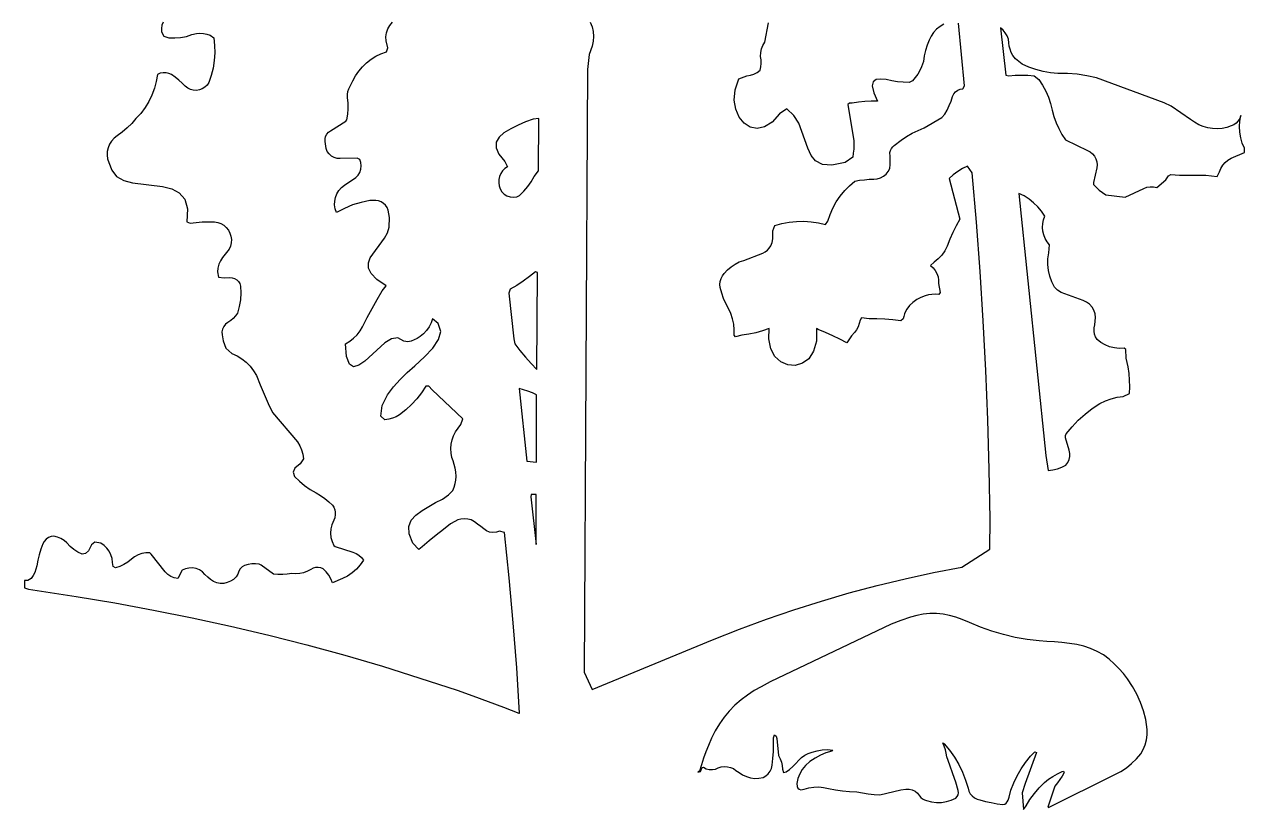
# Model space of a CAD drawing. Extents: x 0.1 to 24.1, y 0.2 to 12.2.
# Drawn here: x 8.16 to 11.904, y 3.054 to 5.462 of the extents above; entities that cross this region are included whole.
import ezdxf

# ---------------------------------------------------------------- set-up
doc = ezdxf.new("R2010")
doc.units = 0
doc.linetypes.add('0', pattern=[0])
doc.layers.add('1', color=7, linetype='0')

msp = doc.modelspace()

# ---------------------------------------------------------------- linework, layer by layer
at = {"layer": '1'}
for points in [[(8.585535, 5.469164), (8.581873, 5.459643), (8.580164, 5.449633), (8.580408, 5.439379), (8.587732, 5.425951), (8.603357, 5.421069), (8.621424, 5.420336), (8.639246, 5.421557), (8.657068, 5.425219), (8.674158, 5.430834), (8.68783, 5.434008), (8.698328, 5.434741), (8.70907, 5.434252), (8.719324, 5.432299), (8.729578, 5.429369), (8.740808, 5.420825), (8.743494, 5.397631), (8.743982, 5.374438), (8.742517, 5.351), (8.7391, 5.328051), (8.733484, 5.305346), (8.725916, 5.283373), (8.720545, 5.275805), (8.713709, 5.269213), (8.705896, 5.26433), (8.697107, 5.260912), (8.68783, 5.259448), (8.678308, 5.259936), (8.669275, 5.262377), (8.660975, 5.266772), (8.65365, 5.272631), (8.643885, 5.282153), (8.633387, 5.29143), (8.622889, 5.299975), (8.611658, 5.308032), (8.603357, 5.31145), (8.594812, 5.313403), (8.585779, 5.313647), (8.57699, 5.311938), (8.568689, 5.30852), (8.563807, 5.28728), (8.55868, 5.266039), (8.551355, 5.245287), (8.542078, 5.225512), (8.530603, 5.206713), (8.51742, 5.189135), (8.502283, 5.173266), (8.489344, 5.158373), (8.475428, 5.144457), (8.460291, 5.131762), (8.444422, 5.120287), (8.435389, 5.112963), (8.427576, 5.104174), (8.421473, 5.094409), (8.417078, 5.083666), (8.414392, 5.072436), (8.413904, 5.060717), (8.415125, 5.049242), (8.418543, 5.038012), (8.42782, 5.015063), (8.442713, 4.995532), (8.464685, 4.98308), (8.492029, 4.976), (8.58407, 4.965014), (8.612146, 4.95769), (8.63534, 4.945239), (8.652185, 4.925951), (8.660486, 4.89641), (8.658289, 4.856127), (8.668299, 4.851977), (8.686853, 4.854418), (8.705652, 4.856127), (8.724207, 4.85686), (8.743006, 4.856616), (8.753016, 4.854907), (8.762781, 4.851244), (8.77157, 4.845873), (8.779383, 4.839282), (8.78573, 4.831225), (8.790613, 4.822192), (8.793787, 4.812426), (8.795252, 4.802172), (8.794764, 4.791918), (8.792566, 4.781909), (8.788416, 4.772387), (8.767908, 4.746996), (8.76156, 4.736987), (8.756678, 4.726244), (8.753748, 4.714526), (8.752527, 4.702807), (8.755945, 4.686938), (8.772547, 4.684985), (8.789637, 4.685717), (8.797449, 4.685229), (8.804773, 4.682787), (8.811365, 4.678881), (8.81698, 4.67351), (8.820887, 4.666918), (8.823328, 4.659594), (8.824305, 4.638598), (8.82284, 4.617358), (8.819178, 4.596606), (8.813562, 4.576342), (8.807947, 4.567797), (8.800867, 4.559985), (8.793055, 4.553393), (8.784266, 4.548022), (8.777185, 4.542651), (8.77157, 4.535571), (8.767664, 4.527514), (8.765955, 4.518725), (8.766443, 4.509692), (8.769861, 4.491869), (8.777918, 4.46892), (8.796473, 4.452563), (8.812342, 4.445727), (8.827234, 4.436694), (8.840906, 4.425951), (8.852869, 4.413744), (8.863367, 4.399828), (8.872156, 4.384936), (8.883631, 4.356127), (8.895594, 4.327807), (8.908045, 4.299487), (8.920984, 4.27141), (8.998133, 4.182055), (9.004969, 4.169848), (9.01034, 4.156909), (9.014002, 4.143481), (9.015955, 4.129565), (9.005945, 4.11394), (8.990076, 4.101), (8.984949, 4.088305), (8.988855, 4.07561), (9.003748, 4.060961), (9.019861, 4.047534), (9.037195, 4.035815), (9.055506, 4.025561), (9.068933, 4.01726), (9.081873, 4.008227), (9.09408, 3.998217), (9.105555, 3.987475), (9.109461, 3.980883), (9.112146, 3.973559), (9.113611, 3.965991), (9.113855, 3.958422), (9.112146, 3.948412), (9.103113, 3.927172), (9.100183, 3.914477), (9.099207, 3.901537), (9.100672, 3.888598), (9.10409, 3.875903), (9.109461, 3.864184), (9.113367, 3.860766), (9.16781, 3.843188), (9.177576, 3.839526), (9.186365, 3.834155), (9.193933, 3.827075), (9.200037, 3.818774), (9.190516, 3.804369), (9.179041, 3.79143), (9.166101, 3.779955), (9.151697, 3.77019), (9.136072, 3.762621), (9.105555, 3.749438), (9.100428, 3.761401), (9.093836, 3.772875), (9.086023, 3.783373), (9.076746, 3.792651), (9.069422, 3.79558), (9.061365, 3.796801), (9.053553, 3.796313), (9.045984, 3.793871), (9.038904, 3.790209), (9.028162, 3.784594), (9.016687, 3.780444), (9.004969, 3.778002), (8.993006, 3.777026), (8.980799, 3.777758), (8.966639, 3.775805), (8.952478, 3.774828), (8.938074, 3.774828), (8.923914, 3.775805), (8.886805, 3.803393), (8.880213, 3.806078), (8.868982, 3.807543), (8.857752, 3.807543), (8.846521, 3.805834), (8.835779, 3.80266), (8.828455, 3.798022), (8.822107, 3.791918), (8.817469, 3.784594), (8.814783, 3.776293), (8.809656, 3.767504), (8.801844, 3.759936), (8.792566, 3.754076), (8.782557, 3.749926), (8.771814, 3.747729), (8.760828, 3.747729), (8.750086, 3.749682), (8.740076, 3.753588), (8.730799, 3.759448), (8.722742, 3.766772), (8.713953, 3.775317), (8.706141, 3.782885), (8.696863, 3.788744), (8.686609, 3.792895), (8.675867, 3.794848), (8.664881, 3.794604), (8.654139, 3.792407), (8.644129, 3.788012), (8.630701, 3.762621), (8.619715, 3.764819), (8.609461, 3.768969), (8.600183, 3.775073), (8.592127, 3.782885), (8.548914, 3.837328), (8.544519, 3.841235), (8.532312, 3.841235), (8.520105, 3.839282), (8.508631, 3.835131), (8.497889, 3.829272), (8.488367, 3.821703), (8.477137, 3.813159), (8.465174, 3.805834), (8.452478, 3.799731), (8.439295, 3.794848), (8.431971, 3.798998), (8.430506, 3.811938), (8.429041, 3.823901), (8.425623, 3.835375), (8.420252, 3.846117), (8.413172, 3.855883), (8.404627, 3.864184), (8.394861, 3.87102), (8.376062, 3.874438), (8.366053, 3.865649), (8.357019, 3.847582), (8.347498, 3.838793), (8.337, 3.837084), (8.323816, 3.843676), (8.311609, 3.851733), (8.300379, 3.86101), (8.290125, 3.871508), (8.28158, 3.878832), (8.271814, 3.884936), (8.26156, 3.889575), (8.250574, 3.892504), (8.241785, 3.891284), (8.233728, 3.887866), (8.226404, 3.882739), (8.220545, 3.876147), (8.216394, 3.868578), (8.210047, 3.852221), (8.20492, 3.835619), (8.200769, 3.818774), (8.19784, 3.801684), (8.195154, 3.791186), (8.191492, 3.780932), (8.186853, 3.77141), (8.180994, 3.762133), (8.17074, 3.756762), (8.159998, 3.75603), (8.16073, 3.734057), (8.172937, 3.730395), (8.318933, 3.707446), (8.43783, 3.68767), (8.556482, 3.665942), (8.674402, 3.64226), (8.792322, 3.616381), (8.90951, 3.588549), (9.026209, 3.558764), (9.142664, 3.527026), (9.258387, 3.493334), (9.373377, 3.457446), (9.487879, 3.419848), (9.535486, 3.402758), (9.58285, 3.385424), (9.630213, 3.367602), (9.677332, 3.349291), (9.679285, 3.349535), (9.670496, 3.488207), (9.659998, 3.626635), (9.647547, 3.765063), (9.633142, 3.903246), (9.618006, 3.908129), (9.60824, 3.904955), (9.597742, 3.903979), (9.587488, 3.9052), (9.577967, 3.908862), (9.569178, 3.914477), (9.560144, 3.922045), (9.550623, 3.929369), (9.540857, 3.936205), (9.530603, 3.942309), (9.520594, 3.944994), (9.510096, 3.945971), (9.499598, 3.944994), (9.489588, 3.942065), (9.48031, 3.937426), (9.467859, 3.930102), (9.445642, 3.913012), (9.42367, 3.895678), (9.402185, 3.877856), (9.380945, 3.859545), (9.369715, 3.851733), (9.352137, 3.871264), (9.340906, 3.899096), (9.339685, 3.922289), (9.34701, 3.941332), (9.360682, 3.957201), (9.380457, 3.970873), (9.400721, 3.983569), (9.421473, 3.995287), (9.442957, 4.006274), (9.460779, 4.018725), (9.474207, 4.032885), (9.478846, 4.042895), (9.482019, 4.053637), (9.484217, 4.064623), (9.484949, 4.07561), (9.483973, 4.090258), (9.481287, 4.101244), (9.478601, 4.112231), (9.475183, 4.123217), (9.471766, 4.133959), (9.46908, 4.147387), (9.468348, 4.160815), (9.469324, 4.174242), (9.47201, 4.187426), (9.476404, 4.200121), (9.482264, 4.212328), (9.499109, 4.234545), (9.505457, 4.251879), (9.410975, 4.341479), (9.400721, 4.352465), (9.391443, 4.352709), (9.37826, 4.332446), (9.363611, 4.313403), (9.347498, 4.295825), (9.32992, 4.279467), (9.310877, 4.264575), (9.300379, 4.258715), (9.289392, 4.254321), (9.277918, 4.251147), (9.266199, 4.249194), (9.253992, 4.260668), (9.258142, 4.293627), (9.273767, 4.32561), (9.292566, 4.350024), (9.31283, 4.372973), (9.334803, 4.394701), (9.357996, 4.414721), (9.388025, 4.442309), (9.413172, 4.469164), (9.43075, 4.495287), (9.437342, 4.52019), (9.429773, 4.545092), (9.412195, 4.559496), (9.408045, 4.546557), (9.401941, 4.534106), (9.394129, 4.522875), (9.384851, 4.512866), (9.374109, 4.504321), (9.36532, 4.49895), (9.356287, 4.494311), (9.346521, 4.490893), (9.336512, 4.488696), (9.324305, 4.490649), (9.306238, 4.500414), (9.286463, 4.497485), (9.265711, 4.485278), (9.204187, 4.429614), (9.186121, 4.41643), (9.170252, 4.411791), (9.157312, 4.419604), (9.148279, 4.443774), (9.14535, 4.482592), (9.158289, 4.49016), (9.170008, 4.499438), (9.180506, 4.509936), (9.189783, 4.521899), (9.197596, 4.534594), (9.211756, 4.56267), (9.226648, 4.590502), (9.242029, 4.61809), (9.258142, 4.64519), (9.269861, 4.660571), (9.241785, 4.679858), (9.224451, 4.69768), (9.21615, 4.714526), (9.215418, 4.730395), (9.220545, 4.745776), (9.264978, 4.806811), (9.2745, 4.82268), (9.279383, 4.840014), (9.280115, 4.869311), (9.275721, 4.89226), (9.272547, 4.900073), (9.267664, 4.907153), (9.26156, 4.913012), (9.25448, 4.917407), (9.246668, 4.92058), (9.238367, 4.922045), (9.219812, 4.922045), (9.193201, 4.916186), (9.167078, 4.908129), (9.141932, 4.897875), (9.117517, 4.885424), (9.113611, 4.896655), (9.111902, 4.908129), (9.112146, 4.920092), (9.114588, 4.931567), (9.118982, 4.942553), (9.125086, 4.952563), (9.133142, 4.961352), (9.14242, 4.968432), (9.176844, 4.992114), (9.183924, 4.999438), (9.189051, 5.008227), (9.192225, 5.017992), (9.193201, 5.028246), (9.19198, 5.038256), (9.188807, 5.048022), (9.181238, 5.051928), (9.129236, 5.050707), (9.119715, 5.051196), (9.110437, 5.053637), (9.101892, 5.058276), (9.094812, 5.064623), (9.089197, 5.072436), (9.085535, 5.081469), (9.08285, 5.103198), (9.082605, 5.11101), (9.084314, 5.118578), (9.087976, 5.125414), (9.093103, 5.131274), (9.099695, 5.135424), (9.145838, 5.164721), (9.1495, 5.16936), (9.152185, 5.18645), (9.153162, 5.203539), (9.152918, 5.220873), (9.150965, 5.237963), (9.150965, 5.246752), (9.15243, 5.255785), (9.155115, 5.264086), (9.159021, 5.272143), (9.167566, 5.2885), (9.175867, 5.303881), (9.185633, 5.31853), (9.196863, 5.331957), (9.209558, 5.344164), (9.223475, 5.354907), (9.238367, 5.364184), (9.253992, 5.371752), (9.270594, 5.377612), (9.275232, 5.390551), (9.269617, 5.411547), (9.269373, 5.423998), (9.271326, 5.436205), (9.275476, 5.447924), (9.281336, 5.45891), (9.289148, 5.468676)], [(9.896326, 5.468676), (9.901697, 5.45476), (9.905115, 5.440112), (9.906336, 5.425219), (9.905359, 5.410082), (9.902185, 5.395434), (9.89242, 5.370043), (9.887537, 5.323901), (9.878016, 3.475756), (9.902185, 3.422045), (10.271326, 3.574145), (10.353846, 3.60686), (10.436853, 3.637621), (10.520838, 3.66643), (10.60531, 3.693285), (10.690516, 3.718188), (10.776209, 3.741137), (10.862391, 3.761889), (10.94906, 3.780688), (11.036219, 3.797534), (11.1224, 3.852953), (11.122889, 3.945727), (11.120447, 4.097338), (11.116053, 4.249194), (11.109949, 4.400805), (11.102137, 4.552416), (11.092371, 4.703784), (11.080896, 4.855151), (11.067713, 5.006274), (11.053553, 5.027514), (11.038172, 5.019946), (11.023767, 5.011157), (11.010096, 5.000903), (10.9974, 4.989672), (11.030115, 4.864184), (11.018641, 4.844409), (11.008387, 4.823901), (10.999109, 4.803149), (10.991053, 4.781664), (10.983728, 4.767504), (10.974451, 4.754565), (10.963465, 4.742846), (10.951014, 4.732836), (10.940516, 4.722826), (10.948328, 4.715746), (10.954676, 4.707446), (10.959803, 4.697924), (10.963221, 4.687914), (10.965174, 4.677416), (10.965174, 4.666918), (10.970057, 4.639575), (10.965418, 4.633715), (10.95492, 4.634448), (10.944178, 4.633959), (10.93368, 4.632494), (10.923426, 4.629809), (10.910242, 4.624926), (10.897791, 4.61809), (10.886316, 4.609545), (10.876062, 4.59978), (10.867517, 4.588549), (10.863855, 4.581469), (10.860682, 4.574145), (10.857996, 4.566576), (10.856043, 4.558764), (10.849207, 4.552905), (10.824793, 4.55559), (10.800379, 4.557543), (10.775965, 4.55852), (10.751551, 4.55852), (10.728113, 4.561694), (10.724207, 4.554858), (10.721766, 4.544604), (10.718103, 4.534838), (10.713221, 4.525317), (10.707117, 4.516772), (10.697596, 4.506518), (10.68368, 4.485522), (10.661951, 4.496752), (10.639978, 4.50725), (10.617517, 4.51726), (10.595057, 4.526537), (10.58993, 4.529711), (10.58993, 4.490405), (10.581385, 4.459399), (10.566492, 4.436694), (10.546961, 4.422534), (10.524988, 4.416186), (10.502283, 4.417895), (10.481043, 4.426928), (10.462976, 4.44353), (10.450281, 4.467211), (10.444178, 4.497973), (10.445642, 4.529223), (10.425135, 4.521899), (10.403894, 4.516039), (10.382654, 4.511645), (10.360926, 4.508471), (10.342127, 4.503344), (10.337488, 4.508471), (10.337976, 4.525317), (10.336512, 4.542162), (10.333094, 4.558764), (10.327723, 4.574877), (10.320642, 4.590258), (10.312586, 4.605639), (10.305506, 4.621752), (10.299402, 4.63811), (10.294519, 4.654711), (10.294031, 4.663989), (10.295008, 4.673266), (10.297693, 4.682299), (10.301844, 4.6906), (10.307459, 4.698168), (10.317225, 4.709155), (10.328211, 4.71892), (10.340418, 4.726977), (10.353601, 4.733569), (10.367517, 4.738207), (10.425623, 4.759936), (10.432947, 4.764086), (10.439539, 4.769457), (10.445154, 4.775561), (10.449793, 4.782641), (10.454187, 4.792895), (10.456385, 4.803881), (10.455896, 4.829272), (10.462488, 4.845385), (10.484217, 4.851244), (10.506433, 4.855639), (10.52865, 4.857836), (10.551355, 4.858325), (10.573816, 4.85686), (10.596033, 4.853686), (10.618006, 4.848559), (10.625086, 4.858813), (10.631922, 4.879076), (10.640467, 4.898852), (10.650965, 4.917651), (10.663172, 4.935473), (10.676844, 4.952075), (10.69198, 4.967211), (10.708338, 4.981127), (10.722742, 4.983813), (10.737146, 4.985766), (10.751551, 4.986987), (10.766199, 4.987719), (10.776453, 4.988696), (10.786463, 4.991869), (10.79574, 4.996752), (10.803797, 5.0031), (10.810389, 5.011157), (10.815516, 5.02019), (10.816492, 5.032397), (10.816736, 5.044604), (10.816492, 5.056811), (10.81576, 5.069018), (10.817469, 5.075121), (10.820398, 5.080981), (10.824305, 5.086108), (10.828943, 5.090502), (10.849939, 5.107104), (10.866785, 5.11809), (10.884119, 5.1281), (10.902185, 5.136889), (10.92074, 5.144457), (10.975183, 5.176684), (10.983728, 5.186205), (10.991053, 5.199389), (10.997644, 5.212817), (11.00326, 5.226733), (11.008142, 5.241137), (11.01156, 5.248705), (11.016932, 5.255053), (11.023523, 5.259936), (11.031092, 5.26311), (11.039148, 5.264575), (11.044275, 5.274096), (11.025965, 5.465502)], [(10.981287, 5.462328), (10.969568, 5.455492), (10.95907, 5.446948), (10.949793, 5.437182), (10.94198, 5.425951), (10.935877, 5.413744), (10.929529, 5.397875), (10.924646, 5.381762), (10.92074, 5.36516), (10.918299, 5.348315), (10.912928, 5.331957), (10.907312, 5.320239), (10.900965, 5.309252), (10.893396, 5.298998), (10.884851, 5.289233), (10.874353, 5.284106), (10.856531, 5.284594), (10.838953, 5.286303), (10.821375, 5.288989), (10.804041, 5.292895), (10.786951, 5.29436), (10.773035, 5.292895), (10.764002, 5.286303), (10.761316, 5.273364), (10.766199, 5.252367), (10.777185, 5.226977), (10.757654, 5.226733), (10.738367, 5.225512), (10.71908, 5.223559), (10.699793, 5.220629), (10.691492, 5.220873), (10.686365, 5.216723), (10.704676, 5.104418), (10.70492, 5.091967), (10.704432, 5.079516), (10.703211, 5.067065), (10.701502, 5.054858), (10.67782, 5.038256), (10.637781, 5.030444), (10.608484, 5.032641), (10.587732, 5.043139), (10.573572, 5.059985), (10.563318, 5.081957), (10.536463, 5.158862), (10.521326, 5.182299), (10.499842, 5.202563), (10.476404, 5.187914), (10.454187, 5.162035), (10.431238, 5.147387), (10.408533, 5.142748), (10.387049, 5.147143), (10.368006, 5.158862), (10.352625, 5.17766), (10.342371, 5.20183), (10.337976, 5.229907), (10.340906, 5.261401), (10.351892, 5.294604), (10.376551, 5.304614), (10.387781, 5.305834), (10.398279, 5.309252), (10.408289, 5.314623), (10.417078, 5.321459), (10.419764, 5.331713), (10.420984, 5.342455), (10.42074, 5.353198), (10.419031, 5.363696), (10.419275, 5.375414), (10.421473, 5.386889), (10.425867, 5.397631), (10.431971, 5.407641), (10.442957, 5.466479)]]:
    msp.add_lwpolyline(points, dxfattribs=at)
for points in [[(11.863123, 5.150805), (11.849207, 5.146166), (11.834803, 5.143237), (11.820154, 5.142016), (11.805262, 5.142504), (11.790857, 5.144701), (11.776697, 5.148852), (11.763025, 5.154467), (11.750086, 5.161791), (11.738367, 5.17058), (11.679041, 5.211108), (11.656824, 5.221362), (11.449305, 5.298022), (11.420252, 5.304614), (11.390467, 5.309008), (11.360682, 5.311205), (11.330896, 5.311205), (11.308191, 5.313647), (11.28573, 5.317797), (11.263758, 5.323657), (11.242273, 5.331225), (11.221277, 5.340502), (11.201258, 5.356127), (11.192957, 5.367114), (11.188074, 5.376147), (11.184412, 5.385668), (11.181971, 5.395434), (11.180994, 5.405688), (11.179041, 5.41643), (11.175135, 5.426684), (11.169764, 5.435961), (11.162928, 5.444506), (11.154871, 5.45183), (11.171228, 5.306323), (11.180506, 5.303881), (11.199793, 5.306078), (11.21908, 5.306811), (11.238611, 5.306323), (11.257898, 5.304369), (11.272547, 5.292895), (11.283777, 5.275561), (11.293543, 5.257494), (11.301844, 5.238696), (11.308435, 5.219164), (11.313562, 5.199145), (11.318689, 5.179614), (11.325525, 5.160571), (11.333826, 5.14226), (11.343592, 5.124438), (11.354578, 5.107592), (11.421717, 5.07561), (11.429773, 5.071215), (11.437098, 5.065112), (11.442957, 5.058032), (11.447351, 5.049731), (11.450281, 5.040942), (11.451258, 5.031664), (11.450525, 5.022387), (11.439783, 4.977465), (11.440271, 4.971117), (11.448816, 4.962328), (11.458094, 4.954028), (11.467859, 4.946459), (11.478113, 4.939623), (11.537439, 4.931811), (11.594324, 4.959155), (11.604334, 4.962328), (11.614588, 4.963793), (11.624842, 4.963549), (11.635096, 4.96184), (11.662439, 4.985766), (11.670496, 4.997485), (11.677332, 5.001391), (11.704187, 4.999926), (11.730799, 4.999194), (11.757654, 4.999194), (11.78451, 4.999926), (11.819666, 4.995287), (11.827234, 5.009692), (11.831385, 5.02019), (11.837, 5.029955), (11.844324, 5.0385), (11.852869, 5.045825), (11.862635, 5.051684), (11.903894, 5.069262), (11.903894, 5.08269), (11.896082, 5.097582), (11.891932, 5.114184), (11.88949, 5.13103), (11.888758, 5.148364), (11.88949, 5.165453), (11.891932, 5.182299), (11.889002, 5.173754), (11.884607, 5.166186), (11.878504, 5.159594), (11.87118, 5.154467)], [(9.624598, 4.948901), (9.632166, 4.941821), (9.640711, 4.936694), (9.650476, 4.933276), (9.660486, 4.932055), (9.67074, 4.932787), (9.679529, 4.937182), (9.692469, 4.950366), (9.704187, 4.964526), (9.71493, 4.979662), (9.724207, 4.995532), (9.737879, 5.012621), (9.738611, 5.17351), (9.721033, 5.171069), (9.697596, 5.162768), (9.674646, 5.153002), (9.65243, 5.141772), (9.630945, 5.129321), (9.616297, 5.115893), (9.607996, 5.100756), (9.607264, 5.083178), (9.61532, 5.063647), (9.634363, 5.04143), (9.641932, 5.025317), (9.633875, 5.019701), (9.627039, 5.012621), (9.621668, 5.004565), (9.617762, 4.995532), (9.615564, 4.98601), (9.61532, 4.976244), (9.616541, 4.966723), (9.619715, 4.957446)], [(11.355555, 4.110522), (11.361658, 4.118334), (11.365808, 4.127123), (11.368006, 4.136645), (11.368006, 4.14641), (11.365808, 4.155932), (11.354334, 4.194506), (11.354334, 4.201342), (11.356531, 4.206469), (11.374353, 4.227953), (11.393641, 4.248217), (11.414392, 4.267016), (11.436609, 4.284106), (11.459803, 4.299487), (11.476892, 4.307299), (11.494471, 4.313647), (11.512537, 4.318285), (11.531092, 4.320971), (11.550623, 4.32976), (11.5516, 4.350268), (11.551111, 4.370776), (11.549646, 4.391528), (11.546717, 4.411791), (11.540857, 4.438647), (11.539392, 4.465014), (11.534021, 4.469164), (11.519129, 4.468432), (11.504236, 4.469897), (11.489832, 4.473315), (11.47616, 4.47893), (11.463221, 4.486254), (11.451502, 4.495532), (11.446863, 4.503588), (11.443689, 4.512377), (11.442225, 4.521655), (11.442469, 4.530932), (11.444178, 4.540209), (11.445887, 4.552172), (11.446619, 4.563403), (11.445154, 4.574633), (11.441492, 4.585375), (11.435877, 4.595141), (11.428308, 4.603686), (11.419275, 4.610522), (11.409021, 4.615405), (11.340662, 4.63933), (11.329432, 4.646655), (11.320398, 4.65642), (11.312586, 4.672534), (11.306482, 4.689623), (11.302576, 4.707201), (11.300623, 4.725268), (11.300623, 4.743334), (11.30282, 4.761157), (11.305506, 4.785815), (11.297937, 4.795092), (11.291834, 4.805346), (11.287439, 4.816332), (11.284754, 4.827807), (11.283777, 4.839526), (11.28451, 4.851244), (11.286951, 4.862963), (11.291101, 4.87395), (11.281092, 4.888842), (11.269617, 4.902758), (11.256678, 4.915209), (11.242517, 4.92644), (11.227137, 4.935961), (11.211023, 4.943774), (11.294519, 4.140307), (11.3016, 4.093432), (11.31576, 4.095629), (11.329432, 4.099291), (11.342859, 4.104174)], [(9.732264, 4.403491), (9.734705, 4.701342), (9.728357, 4.703051), (9.709803, 4.688403), (9.690516, 4.674487), (9.670496, 4.661547), (9.649988, 4.649584), (9.64657, 4.637621), (9.661463, 4.497729), (9.664881, 4.482592), (9.680506, 4.46184), (9.697107, 4.441821), (9.714441, 4.422289)], [(9.678064, 4.345629), (9.70199, 4.122241), (9.731043, 4.119799), (9.731531, 4.325854), (9.718592, 4.331713), (9.705164, 4.33684), (9.691736, 4.341479)], [(9.71493, 4.02019), (9.714197, 4.01311), (9.730066, 3.866625), (9.730066, 4.02019)], [(11.544519, 3.45476), (11.532068, 3.471117), (11.518396, 3.486742), (11.503992, 3.501391), (11.488855, 3.515307), (11.470789, 3.528002), (11.451502, 3.538989), (11.431238, 3.548266), (11.410242, 3.555346), (11.388758, 3.560473), (11.366785, 3.563403), (11.343348, 3.565844), (11.320154, 3.568041), (11.296717, 3.56975), (11.273279, 3.570971), (11.236658, 3.575366), (11.200281, 3.581957), (11.164148, 3.590502), (11.128748, 3.601), (11.093836, 3.613451), (11.0599, 3.627856), (11.036951, 3.637133), (11.017908, 3.644213), (10.998377, 3.649584), (10.978601, 3.653246), (10.958338, 3.654955), (10.938074, 3.654955), (10.91781, 3.653002), (10.898035, 3.64934), (10.878504, 3.643725), (10.848719, 3.633959), (10.819422, 3.622485), (10.448328, 3.445483), (10.42074, 3.430834), (10.399012, 3.418871), (10.37826, 3.4052), (10.358728, 3.390063), (10.340174, 3.373705), (10.32284, 3.355883), (10.306971, 3.33684), (10.292566, 3.316576), (10.279627, 3.29558), (10.268396, 3.273364), (10.258631, 3.250659), (10.251062, 3.231127), (10.243982, 3.211352), (10.237391, 3.191332), (10.231043, 3.171313), (10.225916, 3.168383), (10.234217, 3.170336), (10.239344, 3.183032), (10.243494, 3.18352), (10.252039, 3.179369), (10.261316, 3.177172), (10.270838, 3.176684), (10.280359, 3.178149), (10.289148, 3.181567), (10.298182, 3.184496), (10.307703, 3.185961), (10.317225, 3.185473), (10.326502, 3.183276), (10.335291, 3.179614), (10.343348, 3.174242), (10.352869, 3.167895), (10.363611, 3.160571), (10.37533, 3.154955), (10.387781, 3.151293), (10.400721, 3.149584), (10.413904, 3.149828), (10.4266, 3.15227), (10.4349, 3.157153), (10.442225, 3.163744), (10.448084, 3.171557), (10.45199, 3.180346), (10.454432, 3.189867), (10.456629, 3.210619), (10.458094, 3.231616), (10.458582, 3.252612), (10.458338, 3.273608), (10.461267, 3.283129), (10.46615, 3.279467), (10.468836, 3.272143), (10.473475, 3.219409), (10.47909, 3.209887), (10.48324, 3.199633), (10.485437, 3.188647), (10.48617, 3.17766), (10.488611, 3.167162), (10.497156, 3.16936), (10.507898, 3.177172), (10.517908, 3.185961), (10.52743, 3.195483), (10.535975, 3.205492), (10.544519, 3.214037), (10.554285, 3.221117), (10.565027, 3.226244), (10.576746, 3.229662), (10.592127, 3.234545), (10.607996, 3.237231), (10.624109, 3.237963), (10.640223, 3.236498), (10.637293, 3.23308), (10.619471, 3.227709), (10.602137, 3.220629), (10.585779, 3.21184), (10.570398, 3.201342), (10.556238, 3.189379), (10.546717, 3.177172), (10.538904, 3.1635), (10.533289, 3.149096), (10.529627, 3.133959), (10.530848, 3.124194), (10.533533, 3.119799), (10.537683, 3.116625), (10.542566, 3.114916), (10.547693, 3.11516), (10.552576, 3.116869), (10.567225, 3.120776), (10.582117, 3.122973), (10.597254, 3.123217), (10.612146, 3.121508), (10.626795, 3.11809), (10.648279, 3.114672), (10.670008, 3.111742), (10.69198, 3.109545), (10.713709, 3.10808), (10.731287, 3.104907), (10.749109, 3.102465), (10.766932, 3.100512), (10.784754, 3.099291), (10.849451, 3.114672), (10.864832, 3.116625), (10.874598, 3.116869), (10.884363, 3.114672), (10.893152, 3.110278), (10.900721, 3.104174), (10.90658, 3.096117), (10.910975, 3.090991), (10.916101, 3.08684), (10.921961, 3.083666), (10.928308, 3.081713), (10.943201, 3.077563), (10.958582, 3.07561), (10.973963, 3.075854), (10.989344, 3.078295), (11.003992, 3.08269), (11.018152, 3.089037), (11.022303, 3.093676), (11.025232, 3.099535), (11.026209, 3.105639), (11.025476, 3.111987), (11.01742, 3.13811), (11.008875, 3.163989), (10.999598, 3.189867), (10.989832, 3.215258), (10.988367, 3.226489), (10.985926, 3.237475), (10.982508, 3.248217), (10.978113, 3.258471), (10.981775, 3.25603), (10.998377, 3.23601), (11.013514, 3.214526), (11.026697, 3.192065), (11.038172, 3.168383), (11.047693, 3.144213), (11.055262, 3.119067), (11.057947, 3.110522), (11.062098, 3.102465), (11.067957, 3.095629), (11.075037, 3.090014), (11.083094, 3.086108), (11.091639, 3.083666), (11.109217, 3.079028), (11.126795, 3.075121), (11.144617, 3.071948), (11.162439, 3.069262), (11.16781, 3.070727), (11.172449, 3.073657), (11.175867, 3.078051), (11.178064, 3.083178), (11.181238, 3.091967), (11.186853, 3.112963), (11.195642, 3.135668), (11.206141, 3.157397), (11.218348, 3.178393), (11.232019, 3.198412), (11.246912, 3.217455), (11.260096, 3.230883), (11.264978, 3.229418), (11.23031, 3.133471), (11.221766, 3.105151), (11.225672, 3.053881), (11.23324, 3.065356), (11.245447, 3.084887), (11.258875, 3.103442), (11.273523, 3.12102), (11.289637, 3.137377), (11.302576, 3.146899), (11.31576, 3.155444), (11.329676, 3.1635), (11.343836, 3.17058), (11.348719, 3.171313), (11.350183, 3.167895), (11.344324, 3.156664), (11.337488, 3.145678), (11.330164, 3.135424), (11.321863, 3.125659), (11.300623, 3.06145), (11.302332, 3.060229), (11.505945, 3.161547), (11.524012, 3.171069), (11.541101, 3.182299), (11.557215, 3.195239), (11.571863, 3.209399), (11.585047, 3.225024), (11.593103, 3.238451), (11.599207, 3.252856), (11.603357, 3.267992), (11.60531, 3.283373), (11.60531, 3.298998), (11.60116, 3.330492), (11.593836, 3.35686), (11.584314, 3.382739), (11.57284, 3.407885), (11.559656, 3.431811)]]:
    msp.add_lwpolyline(points, close=True, dxfattribs=at)

doc.saveas('drawing.dxf')
